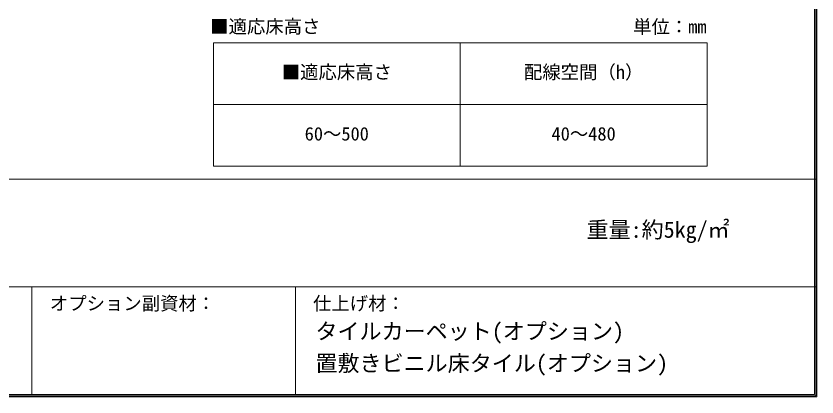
# Model space of a CAD drawing. Units: millimetres on the paper, enlarged 20 times, with parts at other scales. Extents: x -4101 to 4099, y -29121 to 2820.
# Drawn here: x 1823 to 4004, y -2820 to -1783 of the extents above; entities that cross this region are included whole.
import ezdxf
from ezdxf.enums import TextEntityAlignment as Align

# ---------------------------------------------------------------- set-up
doc = ezdxf.new("R2010")
doc.units = ezdxf.units.MM
doc.header["$LTSCALE"] = 20
for name, color, linetype, lineweight in [('0-9_0-9', 7, 'Continuous', 9), ('9-0_基準', 7, 'Continuous', 9), ('F-F_F-F', 7, 'Continuous', 9)]:
    doc.layers.add(name, color=color, linetype=linetype, lineweight=lineweight)
doc.styles.add('ＭＳ ゴシック', font='')
doc.styles.get('ＭＳ ゴシック').set_extended_font_data('MS Gothic')

msp = doc.modelspace()

# ---------------------------------------------------------------- linework, layer by layer
at = {"layer": '0-9_0-9', "lineweight": 18}
for p, q in [((2360.38, -1855.82), (2360.38, -2191.82)), ((2360.38, -1855.82), (3704.38, -1855.82)), ((3032.38, -1855.82), (3032.38, -2191.82)), ((3704.38, -1855.82), (3704.38, -2191.82)), ((2360.38, -2023.82), (3704.38, -2023.82)), ((2360.38, -2191.82), (3704.38, -2191.82))]:
    msp.add_line(p, q, dxfattribs=at)
at = {"layer": 'F-F_F-F', "color": 6}
for p, q in [((3996.5, 2813.26), (3996.5, -2813.25)), ((4000, 2816.75), (4000, -2816.75)), ((4003.5, 2820.25), (4003.5, -2820.25)), ((4000, -2227.25), (-4000, -2227.25)), ((4000, -2520.25), (-2041.73, -2520.25)), ((4003.5, -2820.25), (-4003.5, -2820.25)), ((4000, -2816.75), (-4001.75, -2816.75)), ((3996.5, -2813.25), (-4000, -2813.25))]:
    msp.add_line(p, q, dxfattribs=at)
at = {"layer": 'F-F_F-F', "color": 3}
for p, q in [((1866.36, -2520.25), (1866.36, -2813.25)), ((2584.15, -2520.25), (2584.15, -2813.25))]:
    msp.add_line(p, q, dxfattribs=at)

# ---------------------------------------------------------------- texts
at = {"layer": '9-0_基準', "style": 'ＭＳ ゴシック'}
for s, p in [('■適応床高さ', (2351.72, -1840.7)), ('単位：mm', (3502.95, -1841.16)), ('■適応床高さ', (2546.38, -1964.82)), ('配線空間（h）', (3205.88, -1964.82)), ('60～500', (2608.88, -2132.82)), ('40～480', (3280.88, -2132.82))]:
    msp.add_text(s, height=36.66, dxfattribs=at).set_placement(p, align=Align.BOTTOM_LEFT)
at = {"layer": 'F-F_F-F', "style": 'ＭＳ ゴシック'}
for s, height, p in [('重量:約5kg/㎡', 43.99, (3376.22, -2399.87)), ('オプション副資材：', 36.66, (1915.18, -2594.67)), ('仕上げ材：', 36.66, (2631.53, -2594.67)), ('タイルカーペット(オプション)', 43.99, (2638.17, -2676.37)), ('置敷きビニル床タイル(オプション)', 43.99, (2638.17, -2763.61))]:
    msp.add_text(s, height=height, dxfattribs=at).set_placement(p, align=Align.BOTTOM_LEFT)

doc.saveas('drawing.dxf')
